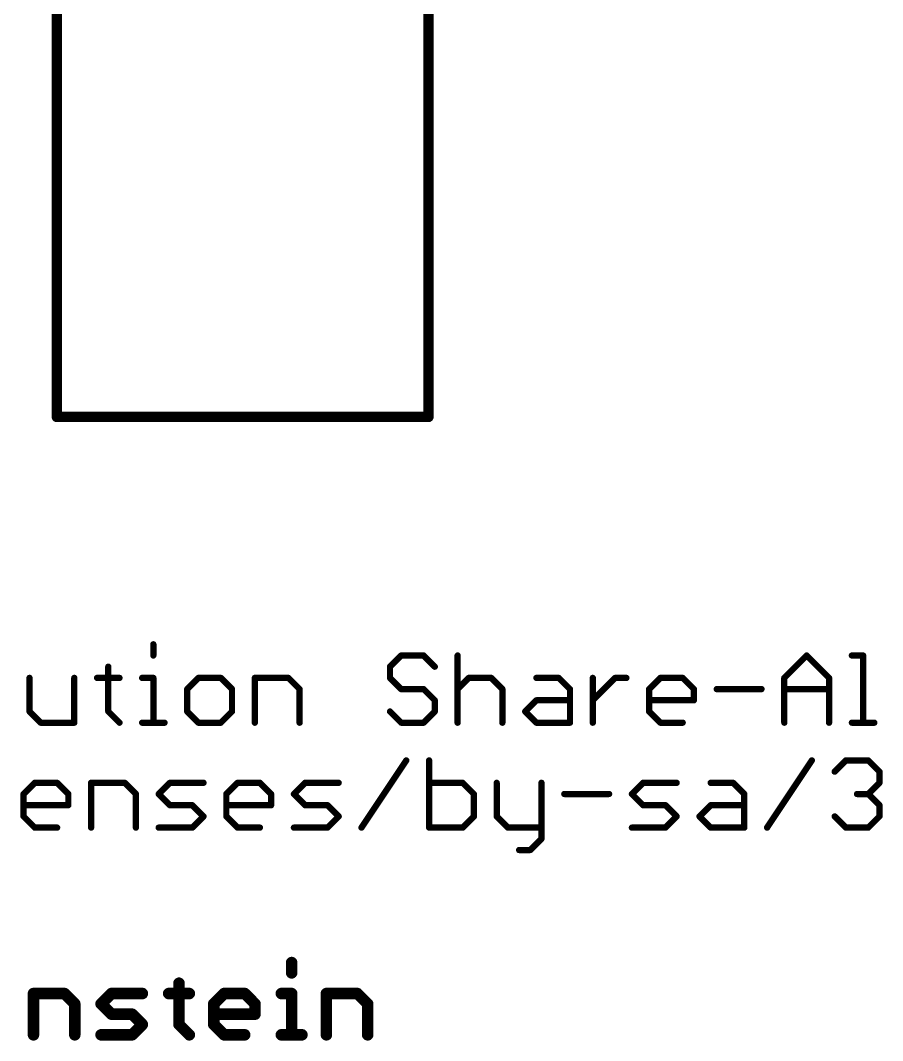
# Model space of a CAD drawing. Extents: x -25 to 82, y -26 to 60.
# Drawn here: x 39.32 to 60.2, y -25.4 to -0.7 of the extents above; entities that cross this region are included whole.
import ezdxf

# ---------------------------------------------------------------- set-up
doc = ezdxf.new("R2010")
doc.units = 0
for name, color, linetype in [('27', 253, 'CONTINUOUS'), ('48', 253, 'CONTINUOUS'), ('51', 53, 'CONTINUOUS')]:
    doc.layers.add(name, color=color, linetype=linetype)

msp = doc.modelspace()

# ---------------------------------------------------------------- linework, layer by layer
at = {"layer": '27', "const_width": 0.1524}
for points in [[(42.5375, -15.8056), (42.5375, -16.0768)], [(48.5404, -16.0768), (48.2692, -16.348)], [(49.0827, -16.0768), (48.5404, -16.0768)], [(49.3539, -16.348), (49.0827, -16.0768)], [(49.9064, -16.0768), (49.9064, -17.7038)], [(57.8193, -16.6191), (58.3616, -16.0768)], [(58.3616, -16.0768), (58.9039, -16.6191)], [(59.4564, -16.0768), (59.7276, -16.0768)], [(59.7276, -16.0768), (59.7276, -17.7038)], [(41.446, -16.348), (41.446, -17.4326)], [(48.2692, -16.348), (48.2692, -16.6191)], [(39.5377, -16.6191), (39.5377, -17.4326)], [(40.6224, -17.7038), (40.6224, -16.6191)], [(41.1749, -16.6191), (41.7172, -16.6191)], [(42.2663, -16.6191), (42.5375, -16.6191)], [(42.5375, -16.6191), (42.5375, -17.7038)], [(43.6289, -16.6191), (43.3577, -16.8903)], [(44.1712, -16.6191), (43.6289, -16.6191)], [(44.4424, -16.8903), (44.1712, -16.6191)], [(44.9949, -17.7038), (44.9949, -16.6191)], [(44.9949, -16.6191), (45.8084, -16.6191)], [(45.8084, -16.6191), (46.0795, -16.8903)], [(48.2692, -16.6191), (48.5404, -16.8903)], [(49.9064, -16.8903), (50.1775, -16.6191)], [(50.1775, -16.6191), (50.7198, -16.6191)], [(50.7198, -16.6191), (50.991, -16.8903)], [(51.8147, -16.6191), (52.357, -16.6191)], [(52.357, -16.6191), (52.6282, -16.8903)], [(53.1807, -17.7038), (53.1807, -16.6191)], [(53.1807, -17.1615), (53.723, -16.6191)], [(53.723, -16.6191), (53.9942, -16.6191)], [(54.545, -16.8903), (54.8161, -16.6191)], [(54.8161, -16.6191), (55.3585, -16.6191)], [(55.3585, -16.6191), (55.6296, -16.8903)], [(57.8193, -17.7038), (57.8193, -16.6191)], [(58.9039, -16.6191), (58.9039, -17.7038)], [(43.3577, -16.8903), (43.3577, -17.4326)], [(44.4424, -17.4326), (44.4424, -16.8903)], [(46.0795, -16.8903), (46.0795, -17.7038)], [(48.5404, -16.8903), (49.0827, -16.8903)], [(49.0827, -16.8903), (49.3539, -17.1615)], [(50.991, -16.8903), (50.991, -17.7038)], [(52.6282, -16.8903), (52.6282, -17.7038)], [(54.545, -17.4326), (54.545, -16.8903)], [(55.6296, -16.8903), (55.6296, -17.1615)], [(56.1821, -16.8903), (57.2668, -16.8903)], [(57.8193, -16.8903), (58.9039, -16.8903)], [(49.3539, -17.1615), (49.3539, -17.4326)], [(51.5435, -17.4326), (51.8147, -17.1615)], [(51.8147, -17.1615), (52.6282, -17.1615)], [(55.6296, -17.1615), (54.545, -17.1615)], [(39.5377, -17.4326), (39.8089, -17.7038)], [(41.446, -17.4326), (41.7172, -17.7038)], [(43.3577, -17.4326), (43.6289, -17.7038)], [(44.1712, -17.7038), (44.4424, -17.4326)], [(48.5404, -17.7038), (48.2692, -17.4326)], [(49.3539, -17.4326), (49.0827, -17.7038)], [(51.8147, -17.7038), (51.5435, -17.4326)], [(54.8161, -17.7038), (54.545, -17.4326)], [(39.8089, -17.7038), (40.6224, -17.7038)], [(42.2663, -17.7038), (42.8086, -17.7038)], [(43.6289, -17.7038), (44.1712, -17.7038)], [(49.0827, -17.7038), (48.5404, -17.7038)], [(52.6282, -17.7038), (51.8147, -17.7038)], [(55.3585, -17.7038), (54.8161, -17.7038)], [(59.4564, -17.7038), (59.9988, -17.7038)], [(47.579, -20.2438), (48.6637, -18.6168)], [(49.2162, -18.6168), (49.2162, -20.2438)], [(57.402, -20.2438), (58.4866, -18.6168)], [(59.0391, -18.888), (59.3103, -18.6168)], [(59.3103, -18.6168), (59.8526, -18.6168)], [(59.8526, -18.6168), (60.1238, -18.888)], [(60.1238, -18.888), (60.1238, -19.1591)], [(39.3932, -19.4303), (39.6644, -19.1591)], [(39.6644, -19.1591), (40.2067, -19.1591)], [(40.2067, -19.1591), (40.4779, -19.4303)], [(41.0304, -20.2438), (41.0304, -19.1591)], [(41.0304, -19.1591), (41.8439, -19.1591)], [(41.8439, -19.1591), (42.1151, -19.4303)], [(42.6676, -19.4303), (42.9387, -19.1591)], [(42.9387, -19.1591), (43.7522, -19.1591)], [(44.3047, -19.4303), (44.5759, -19.1591)], [(44.5759, -19.1591), (45.1182, -19.1591)], [(45.1182, -19.1591), (45.3894, -19.4303)], [(45.9419, -19.4303), (46.213, -19.1591)], [(46.213, -19.1591), (47.0265, -19.1591)], [(50.0297, -19.1591), (49.2162, -19.1591)], [(50.3008, -19.4303), (50.0297, -19.1591)], [(50.8533, -19.1591), (50.8533, -19.9726)], [(51.938, -19.1591), (51.938, -20.515)], [(54.1277, -19.4303), (54.3988, -19.1591)], [(54.3988, -19.1591), (55.2123, -19.1591)], [(56.036, -19.1591), (56.5783, -19.1591)], [(56.5783, -19.1591), (56.8495, -19.4303)], [(60.1238, -19.1591), (59.8526, -19.4303)], [(39.3932, -19.9726), (39.3932, -19.4303)], [(40.4779, -19.4303), (40.4779, -19.7015)], [(42.1151, -19.4303), (42.1151, -20.2438)], [(42.9387, -19.7015), (42.6676, -19.4303)], [(44.3047, -19.9726), (44.3047, -19.4303)], [(45.3894, -19.4303), (45.3894, -19.7015)], [(46.213, -19.7015), (45.9419, -19.4303)], [(50.3008, -19.9726), (50.3008, -19.4303)], [(52.4905, -19.4303), (53.5752, -19.4303)], [(54.3988, -19.7015), (54.1277, -19.4303)], [(56.8495, -19.4303), (56.8495, -20.2438)], [(59.8526, -19.4303), (59.5814, -19.4303)], [(59.8526, -19.4303), (60.1238, -19.7015)], [(40.4779, -19.7015), (39.3932, -19.7015)], [(43.4811, -19.7015), (42.9387, -19.7015)], [(43.7522, -19.9726), (43.4811, -19.7015)], [(45.3894, -19.7015), (44.3047, -19.7015)], [(46.7554, -19.7015), (46.213, -19.7015)], [(47.0265, -19.9726), (46.7554, -19.7015)], [(54.9411, -19.7015), (54.3988, -19.7015)], [(55.2123, -19.9726), (54.9411, -19.7015)], [(55.7648, -19.9726), (56.036, -19.7015)], [(56.036, -19.7015), (56.8495, -19.7015)], [(60.1238, -19.7015), (60.1238, -19.9726)], [(39.6644, -20.2438), (39.3932, -19.9726)], [(43.4811, -20.2438), (43.7522, -19.9726)], [(44.5759, -20.2438), (44.3047, -19.9726)], [(46.7554, -20.2438), (47.0265, -19.9726)], [(50.0297, -20.2438), (50.3008, -19.9726)], [(50.8533, -19.9726), (51.1245, -20.2438)], [(54.9411, -20.2438), (55.2123, -19.9726)], [(56.036, -20.2438), (55.7648, -19.9726)], [(59.3103, -20.2438), (59.0391, -19.9726)], [(60.1238, -19.9726), (59.8526, -20.2438)], [(40.2067, -20.2438), (39.6644, -20.2438)], [(42.6676, -20.2438), (43.4811, -20.2438)], [(45.1182, -20.2438), (44.5759, -20.2438)], [(45.9419, -20.2438), (46.7554, -20.2438)], [(49.2162, -20.2438), (50.0297, -20.2438)], [(51.1245, -20.2438), (51.938, -20.2438)], [(54.1277, -20.2438), (54.9411, -20.2438)], [(56.8495, -20.2438), (56.036, -20.2438)], [(59.8526, -20.2438), (59.3103, -20.2438)], [(51.938, -20.515), (51.6668, -20.7861)], [(51.6668, -20.7861), (51.3957, -20.7861)]]:
    msp.add_lwpolyline(points, dxfattribs=at)
at = {"layer": '27', "const_width": 0.0762}
for points in [[(42.5756, -15.8056, 1), (42.4994, -15.8056)], [(42.4994, -16.0768, 1), (42.5756, -16.0768)], [(48.5404, -16.0387, 1), (48.5404, -16.1149)], [(48.5673, -16.1038, 1), (48.5134, -16.0499)], [(49.1096, -16.0499, 1), (49.0558, -16.1038)], [(49.0827, -16.1149, 1), (49.0827, -16.0387)], [(49.9445, -16.0768, 1), (49.8683, -16.0768)], [(58.3885, -16.0499, 1), (58.3347, -16.1038)], [(58.3885, -16.1038, 1), (58.3347, -16.0499)], [(59.4564, -16.0387, 1), (59.4564, -16.1149)], [(59.7657, -16.0768, 1), (59.6895, -16.0768)], [(59.7276, -16.1149, 1), (59.7276, -16.0387)], [(41.4841, -16.348, 1), (41.4079, -16.348)], [(48.3073, -16.348, 1), (48.2311, -16.348)], [(48.2423, -16.321, 1), (48.2961, -16.3749)], [(49.3269, -16.3749, 1), (49.3808, -16.321)], [(39.5758, -16.6191, 1), (39.4996, -16.6191)], [(40.6605, -16.6191, 1), (40.5843, -16.6191)], [(41.1749, -16.581, 1), (41.1749, -16.6572)], [(41.7172, -16.6572, 1), (41.7172, -16.581)], [(42.2663, -16.581, 1), (42.2663, -16.6572)], [(42.5756, -16.6191, 1), (42.4994, -16.6191)], [(42.5375, -16.6572, 1), (42.5375, -16.581)], [(43.6289, -16.581, 1), (43.6289, -16.6572)], [(43.6558, -16.6461, 1), (43.6019, -16.5922)], [(44.1982, -16.5922, 1), (44.1443, -16.6461)], [(44.1712, -16.6572, 1), (44.1712, -16.581)], [(45.033, -16.6191, 1), (44.9568, -16.6191)], [(44.9949, -16.581, 1), (44.9949, -16.6572)], [(45.8353, -16.5922, 1), (45.7814, -16.6461)], [(45.8084, -16.6572, 1), (45.8084, -16.581)], [(48.2961, -16.5922, 1), (48.2423, -16.6461)], [(50.1775, -16.581, 1), (50.1775, -16.6572)], [(50.2045, -16.6461, 1), (50.1506, -16.5922)], [(50.7468, -16.5922, 1), (50.6929, -16.6461)], [(50.7198, -16.6572, 1), (50.7198, -16.581)], [(51.8147, -16.581, 1), (51.8147, -16.6572)], [(52.3839, -16.5922, 1), (52.3301, -16.6461)], [(52.357, -16.6572, 1), (52.357, -16.581)], [(53.2188, -16.6191, 1), (53.1426, -16.6191)], [(53.723, -16.581, 1), (53.723, -16.6572)], [(53.7499, -16.6461, 1), (53.6961, -16.5922)], [(53.9942, -16.6572, 1), (53.9942, -16.581)], [(54.8161, -16.581, 1), (54.8161, -16.6572)], [(54.8431, -16.6461, 1), (54.7892, -16.5922)], [(55.3854, -16.5922, 1), (55.3315, -16.6461)], [(55.3585, -16.6572, 1), (55.3585, -16.581)], [(57.8574, -16.6191, 1), (57.7812, -16.6191)], [(58.942, -16.6191, 1), (58.8658, -16.6191)], [(48.2311, -16.6191, 1), (48.3073, -16.6191)], [(57.7923, -16.5922, 1), (57.8462, -16.6461)], [(58.877, -16.6461, 1), (58.9309, -16.5922)], [(43.3958, -16.8903, 1), (43.3196, -16.8903)], [(43.3308, -16.8634, 1), (43.3847, -16.9172)], [(44.4805, -16.8903, 1), (44.4043, -16.8903)], [(44.4154, -16.9172, 1), (44.4693, -16.8634)], [(46.1176, -16.8903, 1), (46.0414, -16.8903)], [(46.0526, -16.9172, 1), (46.1065, -16.8634)], [(48.5404, -16.8522, 1), (48.5404, -16.9284)], [(48.5134, -16.9172, 1), (48.5673, -16.8634)], [(49.1096, -16.8634, 1), (49.0557, -16.9172)], [(49.0827, -16.9284, 1), (49.0827, -16.8522)], [(49.8794, -16.8634, 1), (49.9333, -16.9172)], [(51.0291, -16.8903, 1), (50.9529, -16.8903)], [(50.9641, -16.9172, 1), (51.018, -16.8634)], [(52.6663, -16.8903, 1), (52.5901, -16.8903)], [(52.6012, -16.9172, 1), (52.6551, -16.8634)], [(54.5831, -16.8903, 1), (54.5069, -16.8903)], [(54.518, -16.8634, 1), (54.5719, -16.9172)], [(55.6677, -16.8903, 1), (55.5915, -16.8903)], [(55.6027, -16.9172, 1), (55.6566, -16.8634)], [(56.1821, -16.8522, 1), (56.1821, -16.9284)], [(57.2668, -16.9284, 1), (57.2668, -16.8522)], [(57.8193, -16.8522, 1), (57.8193, -16.9284)], [(58.9039, -16.9284, 1), (58.9039, -16.8522)], [(49.392, -17.1615, 1), (49.3158, -17.1615)], [(49.3269, -17.1884, 1), (49.3808, -17.1345)], [(51.8147, -17.1234, 1), (51.8147, -17.1996)], [(51.8416, -17.1884, 1), (51.7877, -17.1345)], [(52.6282, -17.1996, 1), (52.6282, -17.1234)], [(53.1537, -17.1345, 1), (53.2076, -17.1884)], [(54.545, -17.1234, 1), (54.545, -17.1996)], [(55.5915, -17.1615, 1), (55.6677, -17.1615)], [(55.6296, -17.1996, 1), (55.6296, -17.1234)], [(39.5646, -17.4057, 1), (39.5108, -17.4596)], [(39.4996, -17.4326, 1), (39.5758, -17.4326)], [(41.473, -17.4057, 1), (41.4191, -17.4596)], [(41.4079, -17.4326, 1), (41.4841, -17.4326)], [(43.3847, -17.4057, 1), (43.3308, -17.4596)], [(43.3196, -17.4326, 1), (43.3958, -17.4326)], [(44.4043, -17.4326, 1), (44.4805, -17.4326)], [(44.4693, -17.4596, 1), (44.4154, -17.4057)], [(48.2961, -17.4057, 1), (48.2423, -17.4596)], [(49.3158, -17.4326, 1), (49.392, -17.4326)], [(49.3808, -17.4596, 1), (49.3269, -17.4057)], [(51.5705, -17.4057, 1), (51.5166, -17.4596)], [(51.5166, -17.4057, 1), (51.5705, -17.4596)], [(54.5719, -17.4057, 1), (54.518, -17.4596)], [(54.5069, -17.4326, 1), (54.5831, -17.4326)], [(39.8089, -17.6657, 1), (39.8089, -17.7419)], [(39.7819, -17.7307, 1), (39.8358, -17.6769)], [(40.5843, -17.7038, 1), (40.6605, -17.7038)], [(40.6224, -17.7419, 1), (40.6224, -17.6657)], [(41.6902, -17.7307, 1), (41.7441, -17.6769)], [(42.2663, -17.6657, 1), (42.2663, -17.7419)], [(42.4994, -17.7038, 1), (42.5756, -17.7038)], [(42.8086, -17.7419, 1), (42.8086, -17.6657)], [(43.6289, -17.6657, 1), (43.6289, -17.7419)], [(43.6019, -17.7307, 1), (43.6558, -17.6769)], [(44.1443, -17.6769, 1), (44.1982, -17.7307)], [(44.1712, -17.7419, 1), (44.1712, -17.6657)], [(44.9568, -17.7038, 1), (45.033, -17.7038)], [(46.0414, -17.7038, 1), (46.1176, -17.7038)], [(48.5404, -17.6657, 1), (48.5404, -17.7419)], [(48.5134, -17.7307, 1), (48.5673, -17.6769)], [(49.0558, -17.6769, 1), (49.1096, -17.7307)], [(49.0827, -17.7419, 1), (49.0827, -17.6657)], [(49.8683, -17.7038, 1), (49.9445, -17.7038)], [(50.9529, -17.7038, 1), (51.0291, -17.7038)], [(51.8147, -17.6657, 1), (51.8147, -17.7419)], [(51.7877, -17.7307, 1), (51.8416, -17.6769)], [(52.5901, -17.7038, 1), (52.6663, -17.7038)], [(52.6282, -17.7419, 1), (52.6282, -17.6657)], [(53.1426, -17.7038, 1), (53.2188, -17.7038)], [(54.8161, -17.6657, 1), (54.8161, -17.7419)], [(54.7892, -17.7307, 1), (54.8431, -17.6769)], [(55.3585, -17.7419, 1), (55.3585, -17.6657)], [(57.7812, -17.7038, 1), (57.8574, -17.7038)], [(58.8658, -17.7038, 1), (58.942, -17.7038)], [(59.4564, -17.6657, 1), (59.4564, -17.7419)], [(59.6895, -17.7038, 1), (59.7657, -17.7038)], [(59.9988, -17.7419, 1), (59.9988, -17.6657)], [(48.6954, -18.6379, 1), (48.632, -18.5957)], [(49.2543, -18.6168, 1), (49.1781, -18.6168)], [(58.5183, -18.6379, 1), (58.4549, -18.5957)], [(59.3103, -18.5787, 1), (59.3103, -18.6549)], [(59.3372, -18.6438, 1), (59.2833, -18.5899)], [(59.8796, -18.5899, 1), (59.8257, -18.6438)], [(59.8526, -18.6549, 1), (59.8526, -18.5787)], [(59.0122, -18.861, 1), (59.0661, -18.9149)], [(60.1619, -18.888, 1), (60.0857, -18.888)], [(60.0968, -18.9149, 1), (60.1507, -18.861)], [(39.6644, -19.121, 1), (39.6644, -19.1972)], [(39.6913, -19.1861, 1), (39.6375, -19.1322)], [(40.2337, -19.1322, 1), (40.1798, -19.1861)], [(40.2067, -19.1972, 1), (40.2067, -19.121)], [(41.0685, -19.1591, 1), (40.9923, -19.1591)], [(41.0304, -19.121, 1), (41.0304, -19.1972)], [(41.8708, -19.1322, 1), (41.817, -19.1861)], [(41.8439, -19.1972, 1), (41.8439, -19.121)], [(42.9387, -19.121, 1), (42.9387, -19.1972)], [(42.9657, -19.1861, 1), (42.9118, -19.1322)], [(43.7522, -19.1972, 1), (43.7522, -19.121)], [(44.5759, -19.121, 1), (44.5759, -19.1972)], [(44.6028, -19.1861, 1), (44.5489, -19.1322)], [(45.1451, -19.1322, 1), (45.0913, -19.1861)], [(45.1182, -19.1972, 1), (45.1182, -19.121)], [(46.213, -19.121, 1), (46.213, -19.1972)], [(46.24, -19.1861, 1), (46.1861, -19.1322)], [(47.0265, -19.1972, 1), (47.0265, -19.121)], [(49.2162, -19.121, 1), (49.2162, -19.1972)], [(50.0566, -19.1322, 1), (50.0027, -19.1861)], [(50.0297, -19.1972, 1), (50.0297, -19.121)], [(50.8914, -19.1591, 1), (50.8152, -19.1591)], [(51.9761, -19.1591, 1), (51.8999, -19.1591)], [(54.3988, -19.121, 1), (54.3988, -19.1972)], [(54.4258, -19.1861, 1), (54.3719, -19.1322)], [(55.2123, -19.1972, 1), (55.2123, -19.121)], [(56.036, -19.121, 1), (56.036, -19.1972)], [(56.6052, -19.1322, 1), (56.5514, -19.1861)], [(56.5783, -19.1972, 1), (56.5783, -19.121)], [(60.0857, -19.1591, 1), (60.1619, -19.1591)], [(60.1507, -19.1861, 1), (60.0968, -19.1322)], [(39.4313, -19.4303, 1), (39.3551, -19.4303)], [(39.3663, -19.4034, 1), (39.4202, -19.4572)], [(40.516, -19.4303, 1), (40.4398, -19.4303)], [(40.451, -19.4572, 1), (40.5048, -19.4034)], [(42.1532, -19.4303, 1), (42.077, -19.4303)], [(42.0881, -19.4572, 1), (42.142, -19.4034)], [(42.6945, -19.4034, 1), (42.6406, -19.4572)], [(42.6406, -19.4034, 1), (42.6945, -19.4572)], [(44.3428, -19.4303, 1), (44.2666, -19.4303)], [(44.2778, -19.4034, 1), (44.3317, -19.4572)], [(45.4275, -19.4303, 1), (45.3513, -19.4303)], [(45.3624, -19.4572, 1), (45.4163, -19.4034)], [(45.9688, -19.4034, 1), (45.9149, -19.4572)], [(45.9149, -19.4034, 1), (45.9688, -19.4572)], [(50.3389, -19.4303, 1), (50.2627, -19.4303)], [(50.2739, -19.4572, 1), (50.3278, -19.4034)], [(52.4905, -19.3922, 1), (52.4905, -19.4684)], [(53.5752, -19.4684, 1), (53.5752, -19.3922)], [(54.1546, -19.4034, 1), (54.1007, -19.4572)], [(54.1007, -19.4034, 1), (54.1546, -19.4572)], [(56.8876, -19.4303, 1), (56.8114, -19.4303)], [(56.8225, -19.4572, 1), (56.8764, -19.4034)], [(59.5814, -19.3922, 1), (59.5814, -19.4684)], [(59.8796, -19.4034, 1), (59.8257, -19.4572)], [(59.8257, -19.4034, 1), (59.8796, -19.4572)], [(59.8526, -19.4684, 1), (59.8526, -19.3922)], [(39.3932, -19.6634, 1), (39.3932, -19.7396)], [(40.4398, -19.7015, 1), (40.516, -19.7015)], [(40.4779, -19.7396, 1), (40.4779, -19.6634)], [(42.9387, -19.6634, 1), (42.9387, -19.7396)], [(42.9118, -19.7284, 1), (42.9657, -19.6745)], [(43.508, -19.6745, 1), (43.4541, -19.7284)], [(43.4811, -19.7396, 1), (43.4811, -19.6634)], [(44.3047, -19.6634, 1), (44.3047, -19.7396)], [(45.3513, -19.7015, 1), (45.4275, -19.7015)], [(45.3894, -19.7396, 1), (45.3894, -19.6634)], [(46.213, -19.6634, 1), (46.213, -19.7396)], [(46.1861, -19.7284, 1), (46.24, -19.6745)], [(46.7823, -19.6745, 1), (46.7284, -19.7284)], [(46.7554, -19.7396, 1), (46.7554, -19.6634)], [(54.3988, -19.6634, 1), (54.3988, -19.7396)], [(54.3719, -19.7284, 1), (54.4258, -19.6745)], [(54.9681, -19.6745, 1), (54.9142, -19.7284)], [(54.9411, -19.7396, 1), (54.9411, -19.6634)], [(56.036, -19.6634, 1), (56.036, -19.7396)], [(56.0629, -19.7284, 1), (56.009, -19.6745)], [(56.8495, -19.7396, 1), (56.8495, -19.6634)], [(60.1619, -19.7015, 1), (60.0857, -19.7015)], [(60.0968, -19.7284, 1), (60.1507, -19.6745)], [(39.4202, -19.9457, 1), (39.3663, -19.9996)], [(39.3551, -19.9726, 1), (39.4313, -19.9726)], [(43.7792, -19.9996, 1), (43.7253, -19.9457)], [(43.7253, -19.9996, 1), (43.7792, -19.9457)], [(44.3317, -19.9457, 1), (44.2778, -19.9996)], [(44.2666, -19.9726, 1), (44.3428, -19.9726)], [(47.0535, -19.9996, 1), (46.9996, -19.9457)], [(46.9996, -19.9996, 1), (47.0535, -19.9457)], [(50.2627, -19.9726, 1), (50.3389, -19.9726)], [(50.3278, -19.9996, 1), (50.2739, -19.9457)], [(50.8803, -19.9457, 1), (50.8264, -19.9996)], [(50.8152, -19.9726, 1), (50.8914, -19.9726)], [(55.2392, -19.9996, 1), (55.1854, -19.9457)], [(55.1854, -19.9996, 1), (55.2393, -19.9457)], [(55.7917, -19.9457, 1), (55.7379, -19.9996)], [(55.7379, -19.9457, 1), (55.7917, -19.9996)], [(59.0661, -19.9457, 1), (59.0122, -19.9996)], [(60.0857, -19.9726, 1), (60.1619, -19.9726)], [(60.1507, -19.9996, 1), (60.0968, -19.9457)], [(39.6644, -20.2057, 1), (39.6644, -20.2819)], [(39.6375, -20.2707, 1), (39.6913, -20.2169)], [(40.2067, -20.2819, 1), (40.2067, -20.2057)], [(40.9923, -20.2438, 1), (41.0685, -20.2438)], [(42.077, -20.2438, 1), (42.1532, -20.2438)], [(42.6676, -20.2057, 1), (42.6676, -20.2819)], [(43.4541, -20.2169, 1), (43.508, -20.2707)], [(43.4811, -20.2819, 1), (43.4811, -20.2057)], [(44.5759, -20.2057, 1), (44.5759, -20.2819)], [(44.5489, -20.2707, 1), (44.6028, -20.2169)], [(45.1182, -20.2819, 1), (45.1182, -20.2057)], [(45.9419, -20.2057, 1), (45.9419, -20.2819)], [(46.7284, -20.2169, 1), (46.7823, -20.2707)], [(46.7554, -20.2819, 1), (46.7554, -20.2057)], [(47.5473, -20.2227, 1), (47.6107, -20.2649)], [(49.2162, -20.2057, 1), (49.2162, -20.2819)], [(49.1781, -20.2438, 1), (49.2543, -20.2438)], [(50.0027, -20.2169, 1), (50.0566, -20.2707)], [(50.0297, -20.2819, 1), (50.0297, -20.2057)], [(51.1245, -20.2057, 1), (51.1245, -20.2819)], [(51.0976, -20.2707, 1), (51.1514, -20.2169)], [(51.938, -20.2819, 1), (51.938, -20.2057)], [(54.1277, -20.2057, 1), (54.1277, -20.2819)], [(54.9142, -20.2169, 1), (54.9681, -20.2707)], [(54.9411, -20.2819, 1), (54.9411, -20.2057)], [(56.036, -20.2057, 1), (56.036, -20.2819)], [(56.009, -20.2707, 1), (56.0629, -20.2169)], [(56.8114, -20.2438, 1), (56.8876, -20.2438)], [(56.8495, -20.2819, 1), (56.8495, -20.2057)], [(57.3703, -20.2227, 1), (57.4337, -20.2649)], [(59.3103, -20.2057, 1), (59.3103, -20.2819)], [(59.2833, -20.2707, 1), (59.3372, -20.2169)], [(59.8257, -20.2169, 1), (59.8796, -20.2707)], [(59.8526, -20.2819, 1), (59.8526, -20.2057)], [(51.8999, -20.515, 1), (51.9761, -20.515)], [(51.9649, -20.5419, 1), (51.9111, -20.488)], [(51.3957, -20.748, 1), (51.3957, -20.8242)], [(51.6399, -20.7592, 1), (51.6938, -20.8131)], [(51.6668, -20.8242, 1), (51.6668, -20.748)]]:
    msp.add_lwpolyline(points, format="xyb", dxfattribs=at)
at = {"layer": '48', "const_width": 0.1397}
for points in [[(45.9568, -23.5104, 1), (45.8171, -23.5104)], [(45.8171, -23.7604, 1), (45.9568, -23.7604)], [(43.2282, -24.0104, 1), (43.0885, -24.0104)], [(39.7039, -24.2604, 1), (39.5642, -24.2604)], [(39.6341, -24.1905, 1), (39.6341, -24.3302)], [(40.4334, -24.211, 1), (40.3346, -24.3098)], [(40.384, -24.3302, 1), (40.384, -24.1905)], [(41.5212, -24.1905, 1), (41.5212, -24.3302)], [(41.5706, -24.3098, 1), (41.4718, -24.211)], [(42.2712, -24.3302, 1), (42.2712, -24.1905)], [(42.9084, -24.1905, 1), (42.9084, -24.3302)], [(43.4084, -24.3302, 1), (43.4084, -24.1905)], [(44.2498, -24.1905, 1), (44.2498, -24.3302)], [(44.2992, -24.3098, 1), (44.2004, -24.211)], [(44.7992, -24.211, 1), (44.7004, -24.3098)], [(44.7498, -24.3302, 1), (44.7498, -24.1905)], [(45.637, -24.1905, 1), (45.637, -24.3302)], [(45.9568, -24.2604, 1), (45.8171, -24.2604)], [(45.887, -24.3302, 1), (45.887, -24.1905)], [(46.7983, -24.2604, 1), (46.6586, -24.2604)], [(46.7284, -24.1905, 1), (46.7284, -24.3302)], [(47.5278, -24.211, 1), (47.429, -24.3098)], [(47.4784, -24.3302, 1), (47.4784, -24.1905)], [(40.7039, -24.5104, 1), (40.5642, -24.5104)], [(40.5846, -24.5598, 1), (40.6834, -24.461)], [(41.3206, -24.461, 1), (41.2219, -24.5598)], [(41.2219, -24.461, 1), (41.3206, -24.5598)], [(44.0697, -24.5104, 1), (43.93, -24.5104)], [(43.9504, -24.461, 1), (44.0492, -24.5598)], [(45.0696, -24.5104, 1), (44.9299, -24.5104)], [(44.9504, -24.5598, 1), (45.0492, -24.461)], [(47.7982, -24.5104, 1), (47.6585, -24.5104)], [(47.679, -24.5598, 1), (47.7777, -24.461)], [(41.5212, -24.6905, 1), (41.5212, -24.8302)], [(41.4718, -24.8097, 1), (41.5706, -24.7109)], [(42.0706, -24.7109, 1), (41.9718, -24.8097)], [(42.0212, -24.8302, 1), (42.0212, -24.6905)], [(43.9998, -24.6905, 1), (43.9998, -24.8302)], [(44.9299, -24.7603, 1), (45.0696, -24.7603)], [(44.9998, -24.8302, 1), (44.9998, -24.6905)], [(42.3206, -25.0597, 1), (42.2218, -24.9609)], [(42.2218, -25.0597, 1), (42.3206, -24.9609)], [(43.0885, -25.0103, 1), (43.2282, -25.0103)], [(43.2078, -24.9609, 1), (43.109, -25.0597)], [(44.0492, -24.9609, 1), (43.9504, -25.0597)], [(43.93, -25.0103, 1), (44.0697, -25.0103)], [(39.5642, -25.2603, 1), (39.7039, -25.2603)], [(40.5642, -25.2603, 1), (40.7039, -25.2603)], [(41.2712, -25.1905, 1), (41.2712, -25.3301)], [(41.9718, -25.2109, 1), (42.0706, -25.3097)], [(42.0212, -25.3301, 1), (42.0212, -25.1905)], [(43.359, -25.3097, 1), (43.4578, -25.2109)], [(44.2498, -25.1905, 1), (44.2498, -25.3301)], [(44.2004, -25.3097, 1), (44.2992, -25.2109)], [(44.7498, -25.3301, 1), (44.7498, -25.1905)], [(45.637, -25.1905, 1), (45.637, -25.3301)], [(45.8171, -25.2603, 1), (45.9568, -25.2603)], [(46.137, -25.3301, 1), (46.137, -25.1905)], [(46.6586, -25.2603, 1), (46.7983, -25.2603)], [(47.6585, -25.2603, 1), (47.7982, -25.2603)]]:
    msp.add_lwpolyline(points, format="xyb", dxfattribs=at)
at = {"layer": '48', "const_width": 0.2794}
for points in [[(45.887, -23.5104), (45.887, -23.7604)], [(43.1584, -24.0104), (43.1584, -25.0103)], [(39.6341, -25.2603), (39.6341, -24.2604)], [(39.6341, -24.2604), (40.384, -24.2604)], [(40.384, -24.2604), (40.634, -24.5104)], [(41.2712, -24.5104), (41.5212, -24.2604)], [(41.5212, -24.2604), (42.2712, -24.2604)], [(42.9084, -24.2604), (43.4084, -24.2604)], [(43.9998, -24.5104), (44.2498, -24.2604)], [(44.2498, -24.2604), (44.7498, -24.2604)], [(44.7498, -24.2604), (44.9998, -24.5104)], [(45.637, -24.2604), (45.887, -24.2604)], [(45.887, -24.2604), (45.887, -25.2603)], [(46.7284, -25.2603), (46.7284, -24.2604)], [(46.7284, -24.2604), (47.4784, -24.2604)], [(47.4784, -24.2604), (47.7284, -24.5104)], [(40.634, -24.5104), (40.634, -25.2603)], [(41.5212, -24.7603), (41.2712, -24.5104)], [(43.9998, -25.0103), (43.9998, -24.5104)], [(44.9998, -24.5104), (44.9998, -24.7603)], [(47.7284, -24.5104), (47.7284, -25.2603)], [(42.0212, -24.7603), (41.5212, -24.7603)], [(42.2712, -25.0103), (42.0212, -24.7603)], [(44.9998, -24.7603), (43.9998, -24.7603)], [(42.0212, -25.2603), (42.2712, -25.0103)], [(43.1584, -25.0103), (43.4084, -25.2603)], [(44.2498, -25.2603), (43.9998, -25.0103)], [(41.2712, -25.2603), (42.0212, -25.2603)], [(44.7498, -25.2603), (44.2498, -25.2603)], [(45.637, -25.2603), (46.137, -25.2603)]]:
    msp.add_lwpolyline(points, dxfattribs=at)
at = {"layer": '51', "const_width": 0.254}
for points in [[(40.2, -10.3), (40.2, -0.1)], [(49.2, -10.3), (49.2, -0.1)], [(40.2, -10.3), (49.2, -10.3)]]:
    msp.add_lwpolyline(points, dxfattribs=at)
at = {"layer": '51', "const_width": 0.127}
for points in [[(40.2, -10.2365, 1), (40.2, -10.3635)], [(40.1365, -10.3, 1), (40.2635, -10.3)], [(49.1365, -10.3, 1), (49.2635, -10.3)], [(49.2, -10.3635, 1), (49.2, -10.2365)]]:
    msp.add_lwpolyline(points, format="xyb", dxfattribs=at)

doc.saveas('drawing.dxf')
